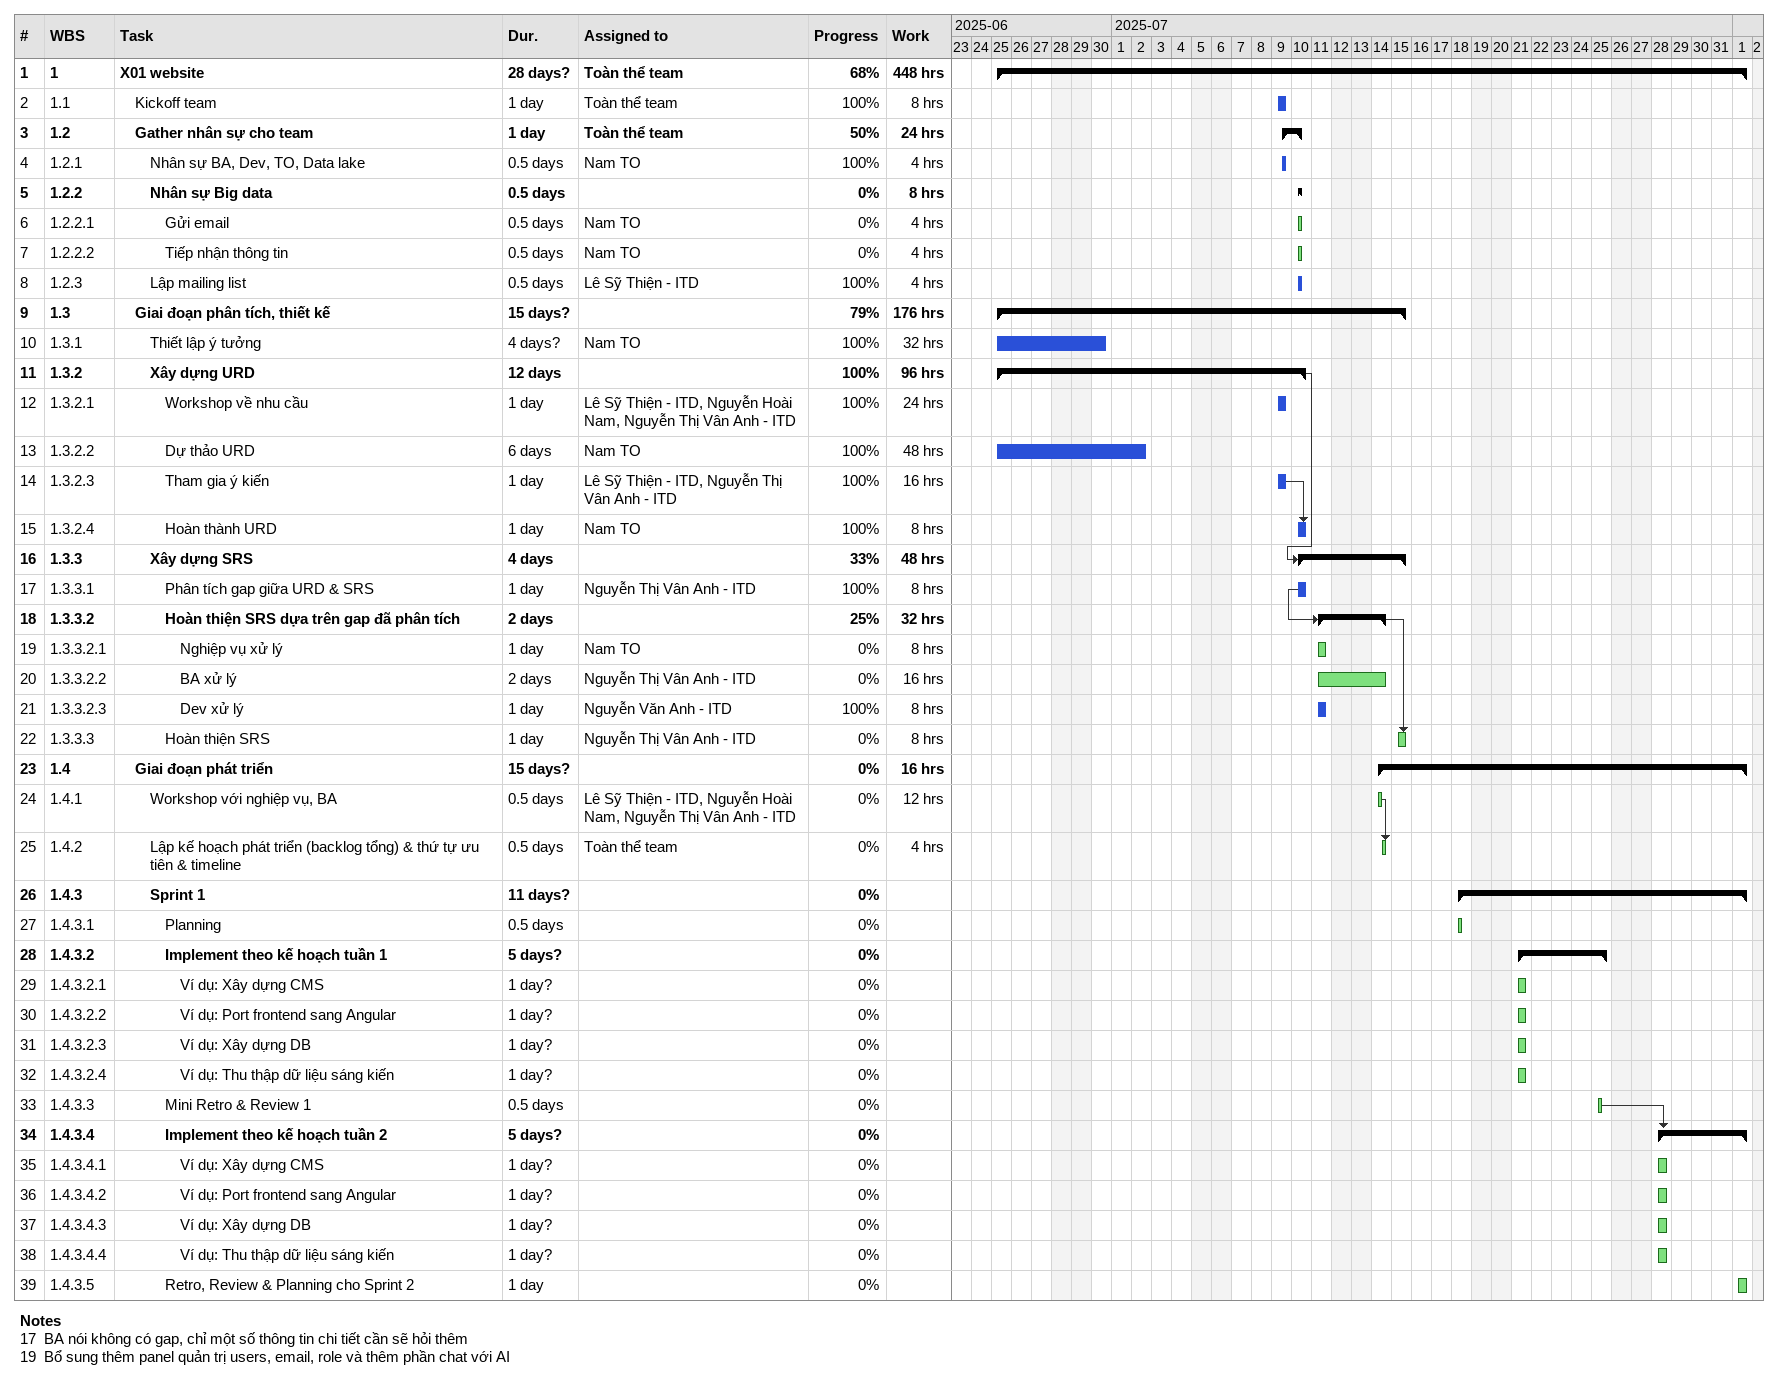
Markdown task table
| ID | WBS | Task | Duration | Start | Finish | Predecessors | Resources | % complete | Work (h) |
|---|---|---|---|---|---|---|---|---|---|
| 1 | 1 | **X01 website** | 28d? | 2025-06-25 | 2025-08-01 |  | Toàn thể team | 68 | 448 |
| 2 | 1.1 | Kickoff team | 1d | 2025-07-09 | 2025-07-09 |  | Toàn thể team | 100 | 8 |
| 3 | 1.2 | **Gather nhân sự cho team** | 1d | 2025-07-09 | 2025-07-10 |  | Toàn thể team | 50 | 24 |
| 4 | 1.2.1 | Nhân sự BA, Dev, TO, Data lake | 0.5d | 2025-07-09 | 2025-07-09 |  | Nam TO | 100 | 4 |
| 5 | 1.2.2 | **Nhân sự Big data** | 0.5d | 2025-07-10 | 2025-07-10 |  |  | 0 | 8 |
| 6 | 1.2.2.1 | Gửi email | 0.5d | 2025-07-10 | 2025-07-10 |  | Nam TO | 0 | 4 |
| 7 | 1.2.2.2 | Tiếp nhận thông tin | 0.5d | 2025-07-10 | 2025-07-10 |  | Nam TO | 0 | 4 |
| 8 | 1.2.3 | Lập mailing list | 0.5d | 2025-07-10 | 2025-07-10 |  | Lê Sỹ Thiện - ITD | 100 | 4 |
| 9 | 1.3 | **Giai đoạn phân tích, thiết kế** | 15d? | 2025-06-25 | 2025-07-15 |  |  | 79 | 176 |
| 10 | 1.3.1 | Thiết lập ý tưởng | 4d? | 2025-06-25 | 2025-06-30 |  | Nam TO | 100 | 32 |
| 11 | 1.3.2 | **Xây dựng URD** | 12d | 2025-06-25 | 2025-07-10 |  |  | 100 | 96 |
| 12 | 1.3.2.1 | Workshop về nhu cầu | 1d | 2025-07-09 | 2025-07-09 |  | Lê Sỹ Thiện - ITD, Nguyễn Hoài Nam, Nguyễn Thị Vân Anh - ITD | 100 | 24 |
| 13 | 1.3.2.2 | Dự thảo URD | 6d | 2025-06-25 | 2025-07-02 |  | Nam TO | 100 | 48 |
| 14 | 1.3.2.3 | Tham gia ý kiến | 1d | 2025-07-09 | 2025-07-09 |  | Lê Sỹ Thiện - ITD, Nguyễn Thị Vân Anh - ITD | 100 | 16 |
| 15 | 1.3.2.4 | Hoàn thành URD | 1d | 2025-07-10 | 2025-07-10 | 14 | Nam TO | 100 | 8 |
| 16 | 1.3.3 | **Xây dựng SRS** | 4d | 2025-07-10 | 2025-07-15 | 11 |  | 33 | 48 |
| 17 | 1.3.3.1 | Phân tích gap giữa URD & SRS | 1d | 2025-07-10 | 2025-07-10 |  | Nguyễn Thị Vân Anh - ITD | 100 | 8 |
| 18 | 1.3.3.2 | **Hoàn thiện SRS dựa trên gap đã phân tích** | 2d | 2025-07-11 | 2025-07-14 | 17SS |  | 25 | 32 |
| 19 | 1.3.3.2.1 | Nghiệp vụ xử lý | 1d | 2025-07-11 | 2025-07-11 |  | Nam TO | 0 | 8 |
| 20 | 1.3.3.2.2 | BA xử lý | 2d | 2025-07-11 | 2025-07-14 |  | Nguyễn Thị Vân Anh - ITD | 0 | 16 |
| 21 | 1.3.3.2.3 | Dev xử lý | 1d | 2025-07-11 | 2025-07-11 |  | Nguyễn Văn Anh - ITD | 100 | 8 |
| 22 | 1.3.3.3 | Hoàn thiện SRS | 1d | 2025-07-15 | 2025-07-15 | 18 | Nguyễn Thị Vân Anh - ITD | 0 | 8 |
| 23 | 1.4 | **Giai đoạn phát triển** | 15d? | 2025-07-14 | 2025-08-01 |  |  | 0 | 16 |
| 24 | 1.4.1 | Workshop với nghiệp vụ, BA | 0.5d | 2025-07-14 | 2025-07-14 |  | Lê Sỹ Thiện - ITD, Nguyễn Hoài Nam, Nguyễn Thị Vân Anh - ITD | 0 | 12 |
| 25 | 1.4.2 | Lập kế hoạch phát triển (backlog tổng) & thứ tự ưu tiên & timeline | 0.5d | 2025-07-14 | 2025-07-14 | 24 | Toàn thể team | 0 | 4 |
| 26 | 1.4.3 | **Sprint 1** | 11d? | 2025-07-18 | 2025-08-01 |  |  | 0 |  |
| 27 | 1.4.3.1 | Planning | 0.5d | 2025-07-18 | 2025-07-18 |  |  | 0 |  |
| 28 | 1.4.3.2 | **Implement theo kế hoạch tuần 1** | 5d? | 2025-07-21 | 2025-07-25 |  |  | 0 |  |
| 29 | 1.4.3.2.1 | Ví dụ: Xây dựng CMS | 1d? | 2025-07-21 | 2025-07-21 |  |  | 0 |  |
| 30 | 1.4.3.2.2 | Ví dụ: Port frontend sang Angular | 1d? | 2025-07-21 | 2025-07-21 |  |  | 0 |  |
| 31 | 1.4.3.2.3 | Ví dụ: Xây dựng DB | 1d? | 2025-07-21 | 2025-07-21 |  |  | 0 |  |
| 32 | 1.4.3.2.4 | Ví dụ: Thu thập dữ liệu sáng kiến | 1d? | 2025-07-21 | 2025-07-21 |  |  | 0 |  |
| 33 | 1.4.3.3 | Mini Retro & Review 1 | 0.5d | 2025-07-25 | 2025-07-25 |  |  | 0 |  |
| 34 | 1.4.3.4 | **Implement theo kế hoạch tuần 2** | 5d? | 2025-07-28 | 2025-08-01 | 33 |  | 0 |  |
| 35 | 1.4.3.4.1 | Ví dụ: Xây dựng CMS | 1d? | 2025-07-28 | 2025-07-28 |  |  | 0 |  |
| 36 | 1.4.3.4.2 | Ví dụ: Port frontend sang Angular | 1d? | 2025-07-28 | 2025-07-28 |  |  | 0 |  |
| 37 | 1.4.3.4.3 | Ví dụ: Xây dựng DB | 1d? | 2025-07-28 | 2025-07-28 |  |  | 0 |  |
| 38 | 1.4.3.4.4 | Ví dụ: Thu thập dữ liệu sáng kiến | 1d? | 2025-07-28 | 2025-07-28 |  |  | 0 |  |
| 39 | 1.4.3.5 | Retro, Review & Planning cho Sprint 2 | 1d | 2025-08-01 | 2025-08-01 |  |  | 0 |  |

Notes
- 17: BA nói không có gap, chỉ một số thông tin chi tiết cần sẽ hỏi thêm
- 19: Bổ sung thêm panel quản trị users, email, role và thêm phần chat với AI
